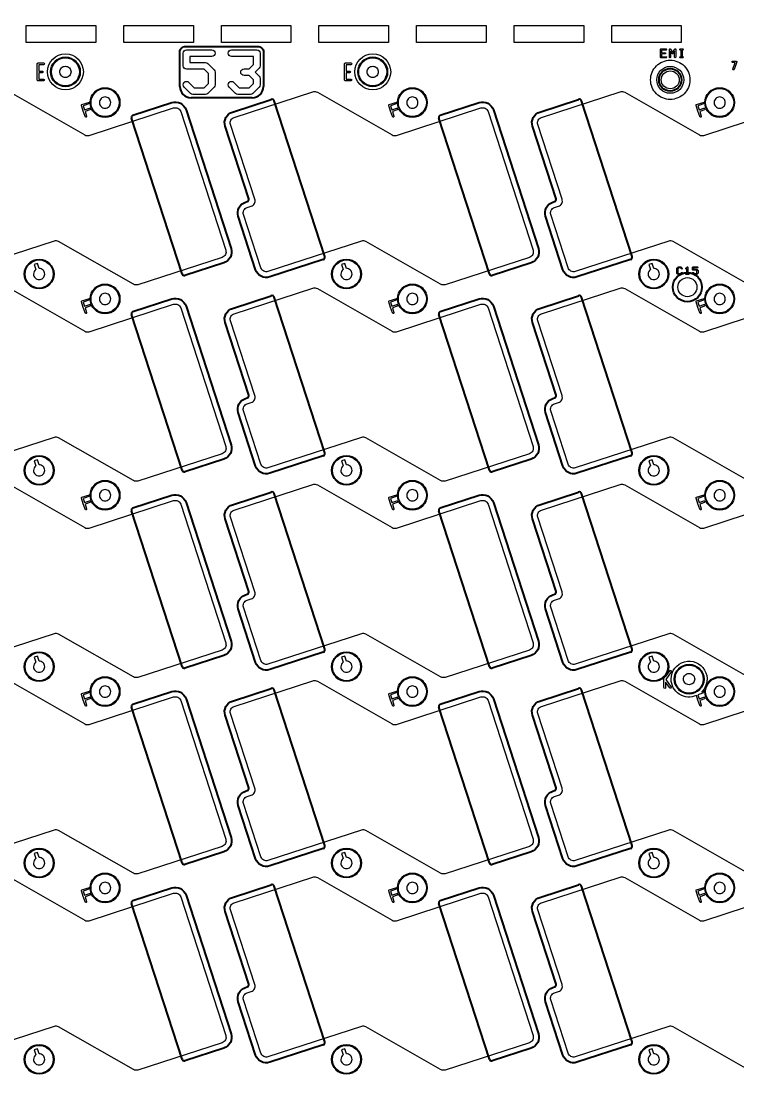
# Model space of a CAD drawing. Extents: x 2864 to 3941, y 2420 to 3182.
# Drawn here: x 3119.4 to 3183.3, y 2769.9 to 2863.7 of the extents above; entities that cross this region are included whole.
import ezdxf

# ---------------------------------------------------------------- set-up
doc = ezdxf.new("R2010")
doc.units = 0
doc.layers.get('0').update_dxf_attribs({"lineweight": 0})
doc.layers.get('Defpoints').update_dxf_attribs({"lineweight": 0})
doc.layers.add('emia-t-dxf', color=4, linetype='Continuous')
doc.layers.add('尺寸线', color=3, linetype='Continuous')
doc.styles.get("Standard").update_dxf_attribs({"font": 'simplex.shx', "height": 2.7})
doc.dimstyles.get("Standard").update_dxf_attribs({"dimtxt": 6, "dimasz": 0.18, "dimexe": 0.18, "dimexo": 0.0625, "dimgap": 0.09, "dimtad": 0, "dimzin": 0, "dimdsep": 46, "dimtxsty": 'Standard', "dimcen": 0.09, "dimadec": 0, "dimazin": 0, "dimtfac": 1, "dimtdec": 4, "dimtofl": 0, "dimtmove": 0, "dimatfit": 3, "dimfxl": 0, "dimtolj": 1, "dimtzin": 0, "dimarcsym": 0})

# ---------------------------------------------------------------- blocks, each defined once
blk = doc.blocks.new('*D5')
at = {"layer": 'Defpoints', "color": 0, "linetype": 'Continuous'}
for p in [(3291.338, 2872.667), (3072.138, 2856.456), (3291.338, 2856.456)]:
    blk.add_point(p, dxfattribs=at)
at = {"layer": '尺寸线', "color": 0, "linetype": 'Continuous', "lineweight": -2}
for p, q in [((3072.138, 2856.518), (3072.138, 2872.847)), ((3072.318, 2872.667), (3175.22, 2872.667)), ((3291.158, 2872.667), (3188.257, 2872.667)), ((3291.338, 2856.518), (3291.338, 2872.847))]:
    blk.add_line(p, q, dxfattribs=at)
at = {"layer": '尺寸线', "color": 0, "linetype": 'Continuous'}
for points in [[(3072.318, 2872.697), (3072.318, 2872.637), (3072.138, 2872.667)], [(3291.158, 2872.637), (3291.158, 2872.697), (3291.338, 2872.667)]]:
    blk.add_solid(points, dxfattribs=at)
at = {"layer": '尺寸线', "color": 0, "linetype": 'Continuous', "insert": (3181.738, 2872.667), "char_height": 2.7, "attachment_point": 5, "rotation": 360}
blk.add_mtext('\\A1;219.20', dxfattribs=at)

msp = doc.modelspace()

# ---------------------------------------------------------------- linework, layer by layer
for p, q in [((3178.342, 2860.447), (3178.226, 2860.447)), ((3183.114, 2860.038), (3182.88, 2860.038))]:
    msp.add_line(p, q)
at = {"linetype": 'Continuous'}
for points in [[(3119.911, 2861.819), (3119.911, 2863.319), (3126.111, 2863.319), (3126.111, 2861.819)], [(3128.611, 2861.819), (3128.611, 2863.319), (3134.811, 2863.319), (3134.811, 2861.819)], [(3137.311, 2861.819), (3137.311, 2863.319), (3143.511, 2863.319), (3143.511, 2861.819)], [(3146.011, 2861.819), (3146.011, 2863.319), (3152.211, 2863.319), (3152.211, 2861.819)], [(3154.711, 2861.819), (3154.711, 2863.319), (3160.911, 2863.319), (3160.911, 2861.819)], [(3163.411, 2861.819), (3163.411, 2863.319), (3169.611, 2863.319), (3169.611, 2861.819)], [(3172.111, 2861.819), (3172.111, 2863.319), (3178.311, 2863.319), (3178.311, 2861.819)]]:
    msp.add_lwpolyline(points, close=True, dxfattribs=at)
for points in [[(3133.908, 2859.735), (3133.908, 2860.861, -0.414219), (3134.208, 2861.161), (3136.46, 2861.161, -1), (3136.46, 2860.561), (3134.508, 2860.561), (3134.508, 2860.035), (3135.896, 2860.035, -0.199467), (3136.109, 2859.947), (3136.672, 2859.384, -0.199467), (3136.76, 2859.171), (3136.76, 2858.047, -0.199467), (3136.672, 2857.834), (3136.109, 2857.271, -0.199467), (3135.896, 2857.183), (3134.771, 2857.183, -0.199467), (3134.559, 2857.271), (3133.996, 2857.834, -1), (3134.42, 2858.258), (3134.895, 2857.783), (3135.772, 2857.783), (3136.16, 2858.17), (3136.16, 2859.048), (3135.772, 2859.435), (3134.208, 2859.435, -0.414219)], [(3137.996, 2857.834, -1), (3138.42, 2858.258), (3138.895, 2857.783), (3139.772, 2857.783), (3140.16, 2858.17), (3140.16, 2858.485), (3139.772, 2858.872), (3139.334, 2858.872, -1), (3139.334, 2859.472), (3139.772, 2859.472), (3140.16, 2859.859), (3140.16, 2860.561), (3138.208, 2860.561, -1), (3138.208, 2861.161), (3140.46, 2861.161, -0.414219), (3140.76, 2860.861), (3140.76, 2859.735, -0.199467), (3140.672, 2859.523), (3140.321, 2859.172), (3140.672, 2858.821, -0.199467), (3140.76, 2858.608), (3140.76, 2858.047, -0.199467), (3140.672, 2857.834), (3140.109, 2857.271, -0.199467), (3139.896, 2857.183), (3138.771, 2857.183, -0.199467), (3138.559, 2857.271)], [(3176.461, 2860.497), (3176.461, 2860.844), (3176.461, 2861.192, -0.414253), (3176.511, 2861.242), (3176.974, 2861.242, -1), (3176.974, 2861.142), (3176.561, 2861.142), (3176.561, 2860.894), (3176.858, 2860.894, -1), (3176.858, 2860.794), (3176.561, 2860.794), (3176.561, 2860.547), (3176.974, 2860.547, -1), (3176.974, 2860.447), (3176.511, 2860.447, -0.414253)], [(3120.889, 2858.47), (3120.889, 2859.19), (3120.889, 2859.91, -0.414241), (3120.964, 2859.985), (3121.461, 2859.985, -1), (3121.461, 2859.835), (3121.039, 2859.835), (3121.039, 2859.265), (3121.336, 2859.265, -1), (3121.336, 2859.115), (3121.039, 2859.115), (3121.039, 2858.545), (3121.461, 2858.545, -1), (3121.461, 2858.395), (3120.964, 2858.395, -0.414241)], [(3122.903, 2859.196, -0.414217), (3123.403, 2859.696, -0.414217), (3123.903, 2859.196, -0.414217), (3123.403, 2858.696, -0.414217)], [(3148.289, 2858.47), (3148.289, 2859.19), (3148.289, 2859.91, -0.414241), (3148.364, 2859.985), (3148.861, 2859.985, -1), (3148.861, 2859.835), (3148.439, 2859.835), (3148.439, 2859.265), (3148.736, 2859.265, -1), (3148.736, 2859.115), (3148.439, 2859.115), (3148.439, 2858.545), (3148.861, 2858.545, -1), (3148.861, 2858.395), (3148.364, 2858.395, -0.414241)], [(3150.303, 2859.196, -0.414217), (3150.803, 2859.696, -0.414217), (3151.303, 2859.196, -0.414217), (3150.803, 2858.696, -0.414217)], [(3175.579, 2858.483, -0.414215), (3177.329, 2860.233, -0.414215), (3179.079, 2858.483, -0.414215), (3177.329, 2856.733, -0.414215)], [(3110.723, 2854.506, -0.41422), (3111.044, 2855.136), (3118.065, 2857.417, -0.211093), (3118.467, 2857.376), (3125.133, 2853.577, 0.211093), (3125.535, 2853.535), (3133.052, 2855.978, -0.41422), (3133.682, 2855.657), (3137.699, 2843.293, -0.414215), (3137.378, 2842.663), (3129.862, 2840.221, -0.211093), (3129.46, 2840.262), (3122.793, 2844.061, 0.211091), (3122.391, 2844.102), (3114.062, 2841.396, -0.414218), (3113.432, 2841.717), (3111.887, 2846.472, -0.414217), (3112.208, 2847.102), (3112.565, 2847.218, 0.414216), (3112.886, 2847.848)], [(3126.438, 2856.456, 0.414217), (3126.938, 2855.956, 0.414217), (3127.438, 2856.456, 0.414217), (3126.938, 2856.956, 0.414217)], [(3138.123, 2854.506, -0.41422), (3138.444, 2855.136), (3145.465, 2857.417, -0.211093), (3145.867, 2857.376), (3152.533, 2853.577, 0.211093), (3152.935, 2853.535), (3160.452, 2855.978, -0.41422), (3161.082, 2855.657), (3165.099, 2843.293, -0.414215), (3164.778, 2842.663), (3157.262, 2840.221, -0.211093), (3156.86, 2840.262), (3150.193, 2844.061, 0.211091), (3149.791, 2844.102), (3141.462, 2841.396, -0.414218), (3140.832, 2841.717), (3139.287, 2846.472, -0.414217), (3139.608, 2847.102), (3139.965, 2847.218, 0.414216), (3140.286, 2847.848)], [(3153.838, 2856.456, 0.414217), (3154.338, 2855.956, 0.414217), (3154.838, 2856.456, 0.414217), (3154.338, 2856.956, 0.414217)], [(3165.523, 2854.506, -0.41422), (3165.844, 2855.136), (3172.865, 2857.417, -0.211093), (3173.267, 2857.376), (3179.933, 2853.577, 0.211093), (3180.335, 2853.535), (3187.852, 2855.978, -0.41422), (3188.482, 2855.657), (3192.499, 2843.293, -0.414215), (3192.178, 2842.663), (3184.662, 2840.221, -0.211093), (3184.26, 2840.262), (3177.593, 2844.061, 0.211091), (3177.191, 2844.102), (3168.862, 2841.396, -0.414218), (3168.232, 2841.717), (3166.687, 2846.472, -0.414217), (3167.008, 2847.102), (3167.365, 2847.218, 0.414216), (3167.686, 2847.848)], [(3181.238, 2856.456, 0.414217), (3181.738, 2855.956, 0.414217), (3182.238, 2856.456, 0.414217), (3181.738, 2856.956, 0.414217)], [(3124.833, 2856.197, -0.414237), (3124.881, 2856.292), (3125.543, 2856.507, -1), (3125.589, 2856.364), (3124.999, 2856.172), (3125.114, 2855.819), (3125.539, 2855.957, -1), (3125.585, 2855.814), (3125.16, 2855.676), (3125.298, 2855.252, -1), (3125.156, 2855.205), (3124.995, 2855.701), (3124.994, 2855.701)], [(3152.233, 2856.197, -0.414237), (3152.281, 2856.292), (3152.943, 2856.507, -1), (3152.989, 2856.364), (3152.399, 2856.172), (3152.514, 2855.819), (3152.939, 2855.957, -1), (3152.985, 2855.814), (3152.56, 2855.676), (3152.698, 2855.252, -1), (3152.556, 2855.205), (3152.395, 2855.701), (3152.394, 2855.701)], [(3179.633, 2856.197, -0.414237), (3179.681, 2856.292), (3180.343, 2856.507, -1), (3180.389, 2856.364), (3179.799, 2856.172), (3179.914, 2855.819), (3180.339, 2855.957, -1), (3180.385, 2855.814), (3179.96, 2855.676), (3180.098, 2855.252, -1), (3179.956, 2855.205), (3179.795, 2855.701), (3179.794, 2855.701)], [(3119.811, 2841.176, -0.414215), (3121.061, 2842.426, -0.414215), (3122.311, 2841.176, -0.414215), (3121.061, 2839.926, -0.414215)], [(3120.561, 2841.176, 0.414217), (3121.061, 2840.676, 0.414217), (3121.561, 2841.176, 0.414217), (3121.061, 2841.676, 0.002897), (3121.056, 2841.676), (3120.91, 2842.127), (3120.624, 2842.034), (3120.771, 2841.584, 0.242589)], [(3147.211, 2841.176, -0.414215), (3148.461, 2842.426, -0.414215), (3149.711, 2841.176, -0.414215), (3148.461, 2839.926, -0.414215)], [(3147.961, 2841.176, 0.414217), (3148.461, 2840.676, 0.414217), (3148.961, 2841.176, 0.414217), (3148.461, 2841.676, 0.002897), (3148.456, 2841.676), (3148.31, 2842.127), (3148.024, 2842.034), (3148.171, 2841.584, 0.242589)], [(3174.611, 2841.176, -0.414215), (3175.861, 2842.426, -0.414215), (3177.111, 2841.176, -0.414215), (3175.861, 2839.926, -0.414215)], [(3175.361, 2841.176, 0.414217), (3175.861, 2840.676, 0.414217), (3176.361, 2841.176, 0.414217), (3175.861, 2841.676, 0.002897), (3175.856, 2841.676), (3175.71, 2842.127), (3175.424, 2842.034), (3175.571, 2841.584, 0.242589)], [(3177.915, 2841.269), (3177.915, 2841.666, -0.200121), (3177.929, 2841.701), (3178.028, 2841.8, -0.200121), (3178.064, 2841.815), (3178.263, 2841.815, -0.200121), (3178.298, 2841.8), (3178.397, 2841.701, -1), (3178.327, 2841.631), (3178.242, 2841.715), (3178.085, 2841.715), (3178.015, 2841.645), (3178.015, 2841.289), (3178.085, 2841.219), (3178.242, 2841.219), (3178.327, 2841.304, -1), (3178.397, 2841.233), (3178.298, 2841.134, -0.200121), (3178.263, 2841.119), (3178.064, 2841.119, -0.200121), (3178.028, 2841.134), (3177.929, 2841.233, -0.200121)], [(3179.315, 2841.567), (3179.315, 2841.765, -0.414253), (3179.365, 2841.815), (3179.762, 2841.815, -1), (3179.762, 2841.715), (3179.415, 2841.715), (3179.415, 2841.617), (3179.663, 2841.617, -0.200121), (3179.698, 2841.602), (3179.797, 2841.503, -0.200121), (3179.812, 2841.467), (3179.812, 2841.269, -0.200121), (3179.797, 2841.233), (3179.698, 2841.134, -0.200121), (3179.663, 2841.119), (3179.464, 2841.119, -0.200121), (3179.428, 2841.134), (3179.329, 2841.233, -1), (3179.4, 2841.304), (3179.485, 2841.219), (3179.642, 2841.219), (3179.712, 2841.289), (3179.712, 2841.446), (3179.642, 2841.517), (3179.365, 2841.517, -0.414253)], [(3178.008, 2840.003, -0.414215), (3178.858, 2840.853, -0.414215), (3179.708, 2840.003, -0.414215), (3178.858, 2839.153, -0.414215)], [(3110.723, 2837.006, -0.41422), (3111.044, 2837.636), (3118.065, 2839.917, -0.211093), (3118.467, 2839.876), (3125.133, 2836.077, 0.211093), (3125.535, 2836.035), (3133.052, 2838.478, -0.41422), (3133.682, 2838.157), (3137.699, 2825.793, -0.414215), (3137.378, 2825.163), (3129.862, 2822.721, -0.211093), (3129.46, 2822.762), (3122.793, 2826.561, 0.211091), (3122.391, 2826.602), (3114.062, 2823.896, -0.414218), (3113.432, 2824.217), (3111.887, 2828.972, -0.414217), (3112.208, 2829.602), (3112.565, 2829.718, 0.414216), (3112.886, 2830.348)], [(3138.123, 2837.006, -0.41422), (3138.444, 2837.636), (3145.465, 2839.917, -0.211093), (3145.867, 2839.876), (3152.533, 2836.077, 0.211093), (3152.935, 2836.035), (3160.452, 2838.478, -0.41422), (3161.082, 2838.157), (3165.099, 2825.793, -0.414215), (3164.778, 2825.163), (3157.262, 2822.721, -0.211093), (3156.86, 2822.762), (3150.193, 2826.561, 0.211091), (3149.791, 2826.602), (3141.462, 2823.896, -0.414218), (3140.832, 2824.217), (3139.287, 2828.972, -0.414217), (3139.608, 2829.602), (3139.965, 2829.718, 0.414216), (3140.286, 2830.348)], [(3165.523, 2837.006, -0.41422), (3165.844, 2837.636), (3172.865, 2839.917, -0.211093), (3173.267, 2839.876), (3179.933, 2836.077, 0.211093), (3180.335, 2836.035), (3187.852, 2838.478, -0.41422), (3188.482, 2838.157), (3192.499, 2825.793, -0.414215), (3192.178, 2825.163), (3184.662, 2822.721, -0.211093), (3184.26, 2822.762), (3177.593, 2826.561, 0.211091), (3177.191, 2826.602), (3168.862, 2823.896, -0.414218), (3168.232, 2824.217), (3166.687, 2828.972, -0.414217), (3167.008, 2829.602), (3167.365, 2829.718, 0.414216), (3167.686, 2830.348)], [(3124.833, 2838.697, -0.414237), (3124.881, 2838.792), (3125.543, 2839.007, -1), (3125.589, 2838.864), (3124.999, 2838.672), (3125.114, 2838.319), (3125.539, 2838.457, -1), (3125.585, 2838.314), (3125.16, 2838.176), (3125.298, 2837.752, -1), (3125.156, 2837.705), (3124.995, 2838.201), (3124.994, 2838.201)], [(3126.438, 2838.956, 0.414217), (3126.938, 2838.456, 0.414217), (3127.438, 2838.956, 0.414217), (3126.938, 2839.456, 0.414217)], [(3152.233, 2838.697, -0.414237), (3152.281, 2838.792), (3152.943, 2839.007, -1), (3152.989, 2838.864), (3152.399, 2838.672), (3152.514, 2838.319), (3152.939, 2838.457, -1), (3152.985, 2838.314), (3152.56, 2838.176), (3152.698, 2837.752, -1), (3152.556, 2837.705), (3152.395, 2838.201), (3152.394, 2838.201)], [(3153.838, 2838.956, 0.414217), (3154.338, 2838.456, 0.414217), (3154.838, 2838.956, 0.414217), (3154.338, 2839.456, 0.414217)], [(3179.633, 2838.697, -0.414237), (3179.681, 2838.792), (3180.343, 2839.007, -1), (3180.389, 2838.864), (3179.799, 2838.672), (3179.914, 2838.319), (3180.339, 2838.457, -1), (3180.385, 2838.314), (3179.96, 2838.176), (3180.098, 2837.752, -1), (3179.956, 2837.705), (3179.795, 2838.201), (3179.794, 2838.201)], [(3181.238, 2838.956, 0.414217), (3181.738, 2838.456, 0.414217), (3182.238, 2838.956, 0.414217), (3181.738, 2839.456, 0.414217)], [(3119.811, 2823.676, -0.414215), (3121.061, 2824.926, -0.414215), (3122.311, 2823.676, -0.414215), (3121.061, 2822.426, -0.414215)], [(3147.211, 2823.676, -0.414215), (3148.461, 2824.926, -0.414215), (3149.711, 2823.676, -0.414215), (3148.461, 2822.426, -0.414215)], [(3174.611, 2823.676, -0.414215), (3175.861, 2824.926, -0.414215), (3177.111, 2823.676, -0.414215), (3175.861, 2822.426, -0.414215)], [(3120.561, 2823.676, 0.414217), (3121.061, 2823.176, 0.414217), (3121.561, 2823.676, 0.414217), (3121.061, 2824.176, 0.002897), (3121.056, 2824.176), (3120.91, 2824.627), (3120.624, 2824.534), (3120.771, 2824.084, 0.242589)], [(3147.961, 2823.676, 0.414217), (3148.461, 2823.176, 0.414217), (3148.961, 2823.676, 0.414217), (3148.461, 2824.176, 0.002897), (3148.456, 2824.176), (3148.31, 2824.627), (3148.024, 2824.534), (3148.171, 2824.084, 0.242589)], [(3175.361, 2823.676, 0.414217), (3175.861, 2823.176, 0.414217), (3176.361, 2823.676, 0.414217), (3175.861, 2824.176, 0.002897), (3175.856, 2824.176), (3175.71, 2824.627), (3175.424, 2824.534), (3175.571, 2824.084, 0.242589)], [(3110.723, 2819.506, -0.41422), (3111.044, 2820.136), (3118.065, 2822.417, -0.211093), (3118.467, 2822.376), (3125.133, 2818.577, 0.211093), (3125.535, 2818.535), (3133.052, 2820.978, -0.41422), (3133.682, 2820.657), (3137.699, 2808.293, -0.414215), (3137.378, 2807.663), (3129.862, 2805.221, -0.211093), (3129.46, 2805.262), (3122.793, 2809.061, 0.211091), (3122.391, 2809.102), (3114.062, 2806.396, -0.414218), (3113.432, 2806.717), (3111.887, 2811.472, -0.414217), (3112.208, 2812.102), (3112.565, 2812.218, 0.414216), (3112.886, 2812.848)], [(3138.123, 2819.506, -0.41422), (3138.444, 2820.136), (3145.465, 2822.417, -0.211093), (3145.867, 2822.376), (3152.533, 2818.577, 0.211093), (3152.935, 2818.535), (3160.452, 2820.978, -0.41422), (3161.082, 2820.657), (3165.099, 2808.293, -0.414215), (3164.778, 2807.663), (3157.262, 2805.221, -0.211093), (3156.86, 2805.262), (3150.193, 2809.061, 0.211091), (3149.791, 2809.102), (3141.462, 2806.396, -0.414218), (3140.832, 2806.717), (3139.287, 2811.472, -0.414217), (3139.608, 2812.102), (3139.965, 2812.218, 0.414216), (3140.286, 2812.848)], [(3165.523, 2819.506, -0.41422), (3165.844, 2820.136), (3172.865, 2822.417, -0.211093), (3173.267, 2822.376), (3179.933, 2818.577, 0.211093), (3180.335, 2818.535), (3187.852, 2820.978, -0.41422), (3188.482, 2820.657), (3192.499, 2808.293, -0.414215), (3192.178, 2807.663), (3184.662, 2805.221, -0.211093), (3184.26, 2805.262), (3177.593, 2809.061, 0.211091), (3177.191, 2809.102), (3168.862, 2806.396, -0.414218), (3168.232, 2806.717), (3166.687, 2811.472, -0.414217), (3167.008, 2812.102), (3167.365, 2812.218, 0.414216), (3167.686, 2812.848)], [(3124.833, 2821.197, -0.414237), (3124.881, 2821.292), (3125.543, 2821.507, -1), (3125.589, 2821.364), (3124.999, 2821.172), (3125.114, 2820.819), (3125.539, 2820.957, -1), (3125.585, 2820.814), (3125.16, 2820.676), (3125.298, 2820.252, -1), (3125.156, 2820.205), (3124.995, 2820.701), (3124.994, 2820.701)], [(3126.438, 2821.456, 0.414217), (3126.938, 2820.956, 0.414217), (3127.438, 2821.456, 0.414217), (3126.938, 2821.956, 0.414217)], [(3152.233, 2821.197, -0.414237), (3152.281, 2821.292), (3152.943, 2821.507, -1), (3152.989, 2821.364), (3152.399, 2821.172), (3152.514, 2820.819), (3152.939, 2820.957, -1), (3152.985, 2820.814), (3152.56, 2820.676), (3152.698, 2820.252, -1), (3152.556, 2820.205), (3152.395, 2820.701), (3152.394, 2820.701)], [(3153.838, 2821.456, 0.414217), (3154.338, 2820.956, 0.414217), (3154.838, 2821.456, 0.414217), (3154.338, 2821.956, 0.414217)], [(3179.633, 2821.197, -0.414237), (3179.681, 2821.292), (3180.343, 2821.507, -1), (3180.389, 2821.364), (3179.799, 2821.172), (3179.914, 2820.819), (3180.339, 2820.957, -1), (3180.385, 2820.814), (3179.96, 2820.676), (3180.098, 2820.252, -1), (3179.956, 2820.205), (3179.795, 2820.701), (3179.794, 2820.701)], [(3181.238, 2821.456, 0.414217), (3181.738, 2820.956, 0.414217), (3182.238, 2821.456, 0.414217), (3181.738, 2821.956, 0.414217)], [(3119.811, 2806.176, -0.414215), (3121.061, 2807.426, -0.414215), (3122.311, 2806.176, -0.414215), (3121.061, 2804.926, -0.414215)], [(3120.561, 2806.176, 0.414217), (3121.061, 2805.676, 0.414217), (3121.561, 2806.176, 0.414217), (3121.061, 2806.676, 0.002897), (3121.056, 2806.676), (3120.91, 2807.127), (3120.624, 2807.034), (3120.771, 2806.584, 0.242589)], [(3147.211, 2806.176, -0.414215), (3148.461, 2807.426, -0.414215), (3149.711, 2806.176, -0.414215), (3148.461, 2804.926, -0.414215)], [(3147.961, 2806.176, 0.414217), (3148.461, 2805.676, 0.414217), (3148.961, 2806.176, 0.414217), (3148.461, 2806.676, 0.002897), (3148.456, 2806.676), (3148.31, 2807.127), (3148.024, 2807.034), (3148.171, 2806.584, 0.242589)], [(3175.361, 2806.176, 0.414217), (3175.861, 2805.676, 0.414217), (3176.361, 2806.176, 0.414217), (3175.861, 2806.676, 0.002897), (3175.856, 2806.676), (3175.71, 2807.127), (3175.424, 2807.034), (3175.571, 2806.584, 0.242589)], [(3177.411, 2805.069, -1.492289), (3180.149, 2803.943), (3180.343, 2804.007, -1), (3180.389, 2803.864), (3179.799, 2803.672), (3179.914, 2803.319), (3180.339, 2803.457, -1), (3180.385, 2803.314), (3179.96, 2803.176), (3180.098, 2802.752, -1), (3179.956, 2802.705), (3179.795, 2803.201), (3179.794, 2803.201), (3179.662, 2803.607, -0.543081)], [(3178.511, 2805.069, -0.414217), (3179.011, 2805.569, -0.414217), (3179.511, 2805.069, -0.414217), (3179.011, 2804.569, -0.414217)], [(3110.723, 2802.006, -0.41422), (3111.044, 2802.636), (3118.065, 2804.917, -0.211093), (3118.467, 2804.876), (3125.133, 2801.077, 0.211093), (3125.535, 2801.035), (3133.052, 2803.478, -0.41422), (3133.682, 2803.157), (3137.699, 2790.793, -0.414215), (3137.378, 2790.163), (3129.862, 2787.721, -0.211093), (3129.46, 2787.762), (3122.793, 2791.561, 0.211091), (3122.391, 2791.602), (3114.062, 2788.896, -0.414218), (3113.432, 2789.217), (3111.887, 2793.972, -0.414217), (3112.208, 2794.602), (3112.565, 2794.718, 0.414216), (3112.886, 2795.348)], [(3126.438, 2803.956, 0.414217), (3126.938, 2803.456, 0.414217), (3127.438, 2803.956, 0.414217), (3126.938, 2804.456, 0.414217)], [(3138.123, 2802.006, -0.41422), (3138.444, 2802.636), (3145.465, 2804.917, -0.211093), (3145.867, 2804.876), (3152.533, 2801.077, 0.211093), (3152.935, 2801.035), (3160.452, 2803.478, -0.41422), (3161.082, 2803.157), (3165.099, 2790.793, -0.414215), (3164.778, 2790.163), (3157.262, 2787.721, -0.211093), (3156.86, 2787.762), (3150.193, 2791.561, 0.211091), (3149.791, 2791.602), (3141.462, 2788.896, -0.414218), (3140.832, 2789.217), (3139.287, 2793.972, -0.414217), (3139.608, 2794.602), (3139.965, 2794.718, 0.414216), (3140.286, 2795.348)], [(3153.838, 2803.956, 0.414217), (3154.338, 2803.456, 0.414217), (3154.838, 2803.956, 0.414217), (3154.338, 2804.456, 0.414217)], [(3165.523, 2802.006, -0.41422), (3165.844, 2802.636), (3172.865, 2804.917, -0.211093), (3173.267, 2804.876), (3179.933, 2801.077, 0.211093), (3180.335, 2801.035), (3187.852, 2803.478, -0.41422), (3188.482, 2803.157), (3192.499, 2790.793, -0.414215), (3192.178, 2790.163), (3184.662, 2787.721, -0.211093), (3184.26, 2787.762), (3177.593, 2791.561, 0.211091), (3177.191, 2791.602), (3168.862, 2788.896, -0.414218), (3168.232, 2789.217), (3166.687, 2793.972, -0.414217), (3167.008, 2794.602), (3167.365, 2794.718, 0.414216), (3167.686, 2795.348)], [(3181.238, 2803.956, 0.414217), (3181.738, 2803.456, 0.414217), (3182.238, 2803.956, 0.414217), (3181.738, 2804.456, 0.414217)], [(3124.833, 2803.697, -0.414237), (3124.881, 2803.792), (3125.543, 2804.007, -1), (3125.589, 2803.864), (3124.999, 2803.672), (3125.114, 2803.319), (3125.539, 2803.457, -1), (3125.585, 2803.314), (3125.16, 2803.176), (3125.298, 2802.752, -1), (3125.156, 2802.705), (3124.995, 2803.201), (3124.994, 2803.201)], [(3152.233, 2803.697, -0.414237), (3152.281, 2803.792), (3152.943, 2804.007, -1), (3152.989, 2803.864), (3152.399, 2803.672), (3152.514, 2803.319), (3152.939, 2803.457, -1), (3152.985, 2803.314), (3152.56, 2803.176), (3152.698, 2802.752, -1), (3152.556, 2802.705), (3152.395, 2803.201), (3152.394, 2803.201)], [(3119.811, 2788.676, -0.414215), (3121.061, 2789.926, -0.414215), (3122.311, 2788.676, -0.414215), (3121.061, 2787.426, -0.414215)], [(3120.561, 2788.676, 0.414217), (3121.061, 2788.176, 0.414217), (3121.561, 2788.676, 0.414217), (3121.061, 2789.176, 0.002897), (3121.056, 2789.176), (3120.91, 2789.627), (3120.624, 2789.534), (3120.771, 2789.084, 0.242589)], [(3147.211, 2788.676, -0.414215), (3148.461, 2789.926, -0.414215), (3149.711, 2788.676, -0.414215), (3148.461, 2787.426, -0.414215)], [(3147.961, 2788.676, 0.414217), (3148.461, 2788.176, 0.414217), (3148.961, 2788.676, 0.414217), (3148.461, 2789.176, 0.002897), (3148.456, 2789.176), (3148.31, 2789.627), (3148.024, 2789.534), (3148.171, 2789.084, 0.242589)], [(3174.611, 2788.676, -0.414215), (3175.861, 2789.926, -0.414215), (3177.111, 2788.676, -0.414215), (3175.861, 2787.426, -0.414215)], [(3175.361, 2788.676, 0.414217), (3175.861, 2788.176, 0.414217), (3176.361, 2788.676, 0.414217), (3175.861, 2789.176, 0.002897), (3175.856, 2789.176), (3175.71, 2789.627), (3175.424, 2789.534), (3175.571, 2789.084, 0.242589)], [(3110.723, 2784.506, -0.41422), (3111.044, 2785.136), (3118.065, 2787.417, -0.211093), (3118.467, 2787.376), (3125.133, 2783.577, 0.211093), (3125.535, 2783.535), (3133.052, 2785.978, -0.41422), (3133.682, 2785.657), (3137.699, 2773.293, -0.414215), (3137.378, 2772.663), (3129.862, 2770.221, -0.211093), (3129.46, 2770.262), (3122.793, 2774.061, 0.211091), (3122.391, 2774.102), (3114.062, 2771.396, -0.414218), (3113.432, 2771.717), (3111.887, 2776.472, -0.414217), (3112.208, 2777.102), (3112.565, 2777.218, 0.414216), (3112.886, 2777.848)], [(3138.123, 2784.506, -0.41422), (3138.444, 2785.136), (3145.465, 2787.417, -0.211093), (3145.867, 2787.376), (3152.533, 2783.577, 0.211093), (3152.935, 2783.535), (3160.452, 2785.978, -0.41422), (3161.082, 2785.657), (3165.099, 2773.293, -0.414215), (3164.778, 2772.663), (3157.262, 2770.221, -0.211093), (3156.86, 2770.262), (3150.193, 2774.061, 0.211091), (3149.791, 2774.102), (3141.462, 2771.396, -0.414218), (3140.832, 2771.717), (3139.287, 2776.472, -0.414217), (3139.608, 2777.102), (3139.965, 2777.218, 0.414216), (3140.286, 2777.848)], [(3165.523, 2784.506, -0.41422), (3165.844, 2785.136), (3172.865, 2787.417, -0.211093), (3173.267, 2787.376), (3179.933, 2783.577, 0.211093), (3180.335, 2783.535), (3187.852, 2785.978, -0.41422), (3188.482, 2785.657), (3192.499, 2773.293, -0.414215), (3192.178, 2772.663), (3184.662, 2770.221, -0.211093), (3184.26, 2770.262), (3177.593, 2774.061, 0.211091), (3177.191, 2774.102), (3168.862, 2771.396, -0.414218), (3168.232, 2771.717), (3166.687, 2776.472, -0.414217), (3167.008, 2777.102), (3167.365, 2777.218, 0.414216), (3167.686, 2777.848)], [(3124.833, 2786.197, -0.414237), (3124.881, 2786.292), (3125.543, 2786.507, -1), (3125.589, 2786.364), (3124.999, 2786.172), (3125.114, 2785.819), (3125.539, 2785.957, -1), (3125.585, 2785.814), (3125.16, 2785.676), (3125.298, 2785.252, -1), (3125.156, 2785.205), (3124.995, 2785.701), (3124.994, 2785.701)], [(3126.438, 2786.456, 0.414217), (3126.938, 2785.956, 0.414217), (3127.438, 2786.456, 0.414217), (3126.938, 2786.956, 0.414217)], [(3152.233, 2786.197, -0.414237), (3152.281, 2786.292), (3152.943, 2786.507, -1), (3152.989, 2786.364), (3152.399, 2786.172), (3152.514, 2785.819), (3152.939, 2785.957, -1), (3152.985, 2785.814), (3152.56, 2785.676), (3152.698, 2785.252, -1), (3152.556, 2785.205), (3152.395, 2785.701), (3152.394, 2785.701)], [(3153.838, 2786.456, 0.414217), (3154.338, 2785.956, 0.414217), (3154.838, 2786.456, 0.414217), (3154.338, 2786.956, 0.414217)], [(3179.633, 2786.197, -0.414237), (3179.681, 2786.292), (3180.343, 2786.507, -1), (3180.389, 2786.364), (3179.799, 2786.172), (3179.914, 2785.819), (3180.339, 2785.957, -1), (3180.385, 2785.814), (3179.96, 2785.676), (3180.098, 2785.252, -1), (3179.956, 2785.205), (3179.795, 2785.701), (3179.794, 2785.701)], [(3181.238, 2786.456, 0.414217), (3181.738, 2785.956, 0.414217), (3182.238, 2786.456, 0.414217), (3181.738, 2786.956, 0.414217)], [(3119.811, 2771.176, -0.414215), (3121.061, 2772.426, -0.414215), (3122.311, 2771.176, -0.414215), (3121.061, 2769.926, -0.414215)], [(3147.211, 2771.176, -0.414215), (3148.461, 2772.426, -0.414215), (3149.711, 2771.176, -0.414215), (3148.461, 2769.926, -0.414215)], [(3174.611, 2771.176, -0.414215), (3175.861, 2772.426, -0.414215), (3177.111, 2771.176, -0.414215), (3175.861, 2769.926, -0.414215)], [(3120.561, 2771.176, 0.414217), (3121.061, 2770.676, 0.414217), (3121.561, 2771.176, 0.414217), (3121.061, 2771.676, 0.002897), (3121.056, 2771.676), (3120.91, 2772.127), (3120.624, 2772.034), (3120.771, 2771.584, 0.242589)], [(3147.961, 2771.176, 0.414217), (3148.461, 2770.676, 0.414217), (3148.961, 2771.176, 0.414217), (3148.461, 2771.676, 0.002897), (3148.456, 2771.676), (3148.31, 2772.127), (3148.024, 2772.034), (3148.171, 2771.584, 0.242589)], [(3175.361, 2771.176, 0.414217), (3175.861, 2770.676, 0.414217), (3176.361, 2771.176, 0.414217), (3175.861, 2771.676, 0.002897), (3175.856, 2771.676), (3175.71, 2772.127), (3175.424, 2772.034), (3175.571, 2771.584, 0.242589)]]:
    msp.add_lwpolyline(points, format="xyb", close=True, dxfattribs=at)
for points in [[(3177.261, 2860.497), (3177.261, 2861.192, -0.742416), (3177.352, 2861.22), (3177.542, 2860.934)], [(3177.361, 2861.027), (3177.361, 2860.497, -1), (3177.261, 2860.497)], [(3177.724, 2861.027), (3177.584, 2860.817, -0.535214), (3177.501, 2860.817), (3177.361, 2861.027)], [(3177.542, 2860.934), (3177.733, 2861.22, -0.742402), (3177.824, 2861.192), (3177.824, 2860.497, -1), (3177.724, 2860.497), (3177.724, 2861.027)], [(3178.226, 2860.447, -1), (3178.226, 2860.547), (3178.292, 2860.547), (3178.292, 2861.142), (3178.226, 2861.142, -1), (3178.226, 2861.242), (3178.342, 2861.242), (3178.458, 2861.242, -1), (3178.458, 2861.142), (3178.392, 2861.142), (3178.392, 2860.547), (3178.458, 2860.547, -1), (3178.458, 2860.447), (3178.342, 2860.447)], [(3182.88, 2860.038, -1), (3182.88, 2860.158), (3183.198, 2860.158, -0.519146), (3183.255, 2860.078), (3183.016, 2859.402, -1), (3182.903, 2859.442), (3183.114, 2860.038)], [(3178.813, 2841.645), (3178.799, 2841.631, -1), (3178.729, 2841.701)], [(3178.729, 2841.701), (3178.828, 2841.8, -0.669786), (3178.913, 2841.765), (3178.913, 2841.219), (3178.963, 2841.219, -1), (3178.963, 2841.119), (3178.863, 2841.119)], [(3178.863, 2841.119), (3178.764, 2841.119, -1), (3178.764, 2841.219), (3178.813, 2841.219), (3178.813, 2841.645)], [(3174.611, 2806.176, -0.414215), (3175.861, 2807.426, -0.414215), (3177.111, 2806.176, -0.140407), (3176.921, 2805.514), (3176.921, 2805.281)], [(3176.771, 2805.32, -0.206851), (3175.861, 2804.926, -0.414215), (3174.611, 2806.176)], [(3176.921, 2804.8), (3176.921, 2804.32, -1), (3176.771, 2804.32), (3176.771, 2805.32)], [(3176.921, 2805.281), (3177.281, 2805.803, -1), (3177.405, 2805.718), (3176.938, 2805.041), (3177.405, 2804.363, -1), (3177.281, 2804.278), (3176.921, 2804.8)]]:
    msp.add_lwpolyline(points, format="xyb", dxfattribs=at)
for centre, radius in [((3123.403, 2859.196), 1.6), ((3150.803, 2859.196), 1.6), ((3123.403, 2859.196), 1.25), ((3150.803, 2859.196), 1.25), ((3177.329, 2858.483), 1.2), ((3177.329, 2858.483), 0.8), ((3126.938, 2856.456), 1.25), ((3154.338, 2856.456), 1.25), ((3181.738, 2856.456), 1.25), ((3126.938, 2838.956), 1.25), ((3154.338, 2838.956), 1.25), ((3181.738, 2838.956), 1.25), ((3126.938, 2821.456), 1.25), ((3154.338, 2821.456), 1.25), ((3181.738, 2821.456), 1.25), ((3179.011, 2805.069), 1.25), ((3126.938, 2803.956), 1.25), ((3154.338, 2803.956), 1.25), ((3181.738, 2803.956), 1.25), ((3126.938, 2786.456), 1.25), ((3154.338, 2786.456), 1.25), ((3181.738, 2786.456), 1.25)]:
    msp.add_circle(centre, radius)
at = {"layer": 'emia-t-dxf'}
for p, q in [((3140.06, 2856.883), (3134.608, 2856.883)), ((3138.29, 2855.611), (3141.761, 2856.739)), ((3165.69, 2855.611), (3169.161, 2856.739)), ((3146.525, 2842.725), (3142.013, 2856.611)), ((3173.925, 2842.725), (3169.413, 2856.611)), ((3133.804, 2841.186), (3129.292, 2855.072)), ((3161.204, 2841.186), (3156.692, 2855.072)), ((3138.29, 2838.111), (3141.761, 2839.239)), ((3146.525, 2825.225), (3142.013, 2839.111)), ((3165.69, 2838.111), (3169.161, 2839.239)), ((3173.925, 2825.225), (3169.413, 2839.111)), ((3133.804, 2823.686), (3129.292, 2837.572)), ((3161.204, 2823.686), (3156.692, 2837.572)), ((3138.29, 2820.611), (3141.761, 2821.739)), ((3146.525, 2807.725), (3142.013, 2821.611)), ((3165.69, 2820.611), (3169.161, 2821.739)), ((3173.925, 2807.725), (3169.413, 2821.611)), ((3133.804, 2806.186), (3129.292, 2820.072)), ((3161.204, 2806.186), (3156.692, 2820.072)), ((3138.29, 2803.111), (3141.761, 2804.239)), ((3165.69, 2803.111), (3169.161, 2804.239)), ((3146.525, 2790.225), (3142.013, 2804.111)), ((3173.925, 2790.225), (3169.413, 2804.111)), ((3133.804, 2788.686), (3129.292, 2802.572)), ((3161.204, 2788.686), (3156.692, 2802.572)), ((3138.29, 2785.611), (3141.761, 2786.739)), ((3146.525, 2772.725), (3142.013, 2786.611)), ((3165.69, 2785.611), (3169.161, 2786.739)), ((3173.925, 2772.725), (3169.413, 2786.611)), ((3133.804, 2771.186), (3129.292, 2785.072)), ((3161.204, 2771.186), (3156.692, 2785.072))]:
    msp.add_line(p, q, dxfattribs=at)
at = {"layer": 'emia-t-dxf', "linetype": 'Continuous'}
for points in [[(3133.608, 2857.883), (3133.608, 2860.961, -0.414217), (3134.108, 2861.461), (3140.56, 2861.461, -0.414217), (3141.06, 2860.961), (3141.06, 2857.883)], [(3129.421, 2855.324), (3132.897, 2856.453, -0.414215), (3134.157, 2855.811), (3138.175, 2843.447, -0.414216), (3137.532, 2842.187), (3134.056, 2841.058)], [(3156.821, 2855.324), (3160.297, 2856.453, -0.414215), (3161.557, 2855.811), (3165.575, 2843.447, -0.414216), (3164.932, 2842.187), (3161.456, 2841.058)], [(3139.749, 2847.884), (3137.648, 2854.351, -0.414215), (3138.29, 2855.611)], [(3167.149, 2847.884), (3165.048, 2854.351, -0.414215), (3165.69, 2855.611)], [(3146.396, 2842.473), (3141.616, 2840.92, -0.414215), (3140.356, 2841.562), (3138.811, 2846.318, -0.414214), (3139.453, 2847.578), (3139.621, 2847.632)], [(3173.796, 2842.473), (3169.016, 2840.92, -0.414215), (3167.756, 2841.562), (3166.211, 2846.318, -0.414214), (3166.853, 2847.578), (3167.021, 2847.632)], [(3129.421, 2837.824), (3132.897, 2838.953, -0.414215), (3134.157, 2838.311), (3138.175, 2825.947, -0.414216), (3137.532, 2824.687), (3134.056, 2823.558)], [(3156.821, 2837.824), (3160.297, 2838.953, -0.414215), (3161.557, 2838.311), (3165.575, 2825.947, -0.414216), (3164.932, 2824.687), (3161.456, 2823.558)], [(3139.749, 2830.384), (3137.648, 2836.851, -0.414215), (3138.29, 2838.111)], [(3167.149, 2830.384), (3165.048, 2836.851, -0.414215), (3165.69, 2838.111)], [(3146.396, 2824.973), (3141.616, 2823.42, -0.414215), (3140.356, 2824.062), (3138.811, 2828.818, -0.414214), (3139.453, 2830.078), (3139.621, 2830.132)], [(3173.796, 2824.973), (3169.016, 2823.42, -0.414215), (3167.756, 2824.062), (3166.211, 2828.818, -0.414214), (3166.853, 2830.078), (3167.021, 2830.132)], [(3129.421, 2820.324), (3132.897, 2821.453, -0.414215), (3134.157, 2820.811), (3138.175, 2808.447, -0.414216), (3137.532, 2807.187), (3134.056, 2806.058)], [(3156.821, 2820.324), (3160.297, 2821.453, -0.414215), (3161.557, 2820.811), (3165.575, 2808.447, -0.414216), (3164.932, 2807.187), (3161.456, 2806.058)], [(3139.749, 2812.884), (3137.648, 2819.351, -0.414215), (3138.29, 2820.611)], [(3167.149, 2812.884), (3165.048, 2819.351, -0.414215), (3165.69, 2820.611)], [(3146.396, 2807.473), (3141.616, 2805.92, -0.414215), (3140.356, 2806.562), (3138.811, 2811.318, -0.414214), (3139.453, 2812.578), (3139.621, 2812.632)], [(3173.796, 2807.473), (3169.016, 2805.92, -0.414215), (3167.756, 2806.562), (3166.211, 2811.318, -0.414214), (3166.853, 2812.578), (3167.021, 2812.632)], [(3129.421, 2802.824), (3132.897, 2803.953, -0.414215), (3134.157, 2803.311), (3138.175, 2790.947, -0.414216), (3137.532, 2789.687), (3134.056, 2788.558)], [(3156.821, 2802.824), (3160.297, 2803.953, -0.414215), (3161.557, 2803.311), (3165.575, 2790.947, -0.414216), (3164.932, 2789.687), (3161.456, 2788.558)], [(3139.749, 2795.384), (3137.648, 2801.851, -0.414215), (3138.29, 2803.111)], [(3167.149, 2795.384), (3165.048, 2801.851, -0.414215), (3165.69, 2803.111)], [(3146.396, 2789.973), (3141.616, 2788.42, -0.414215), (3140.356, 2789.062), (3138.811, 2793.818, -0.414214), (3139.453, 2795.078), (3139.621, 2795.132)], [(3173.796, 2789.973), (3169.016, 2788.42, -0.414215), (3167.756, 2789.062), (3166.211, 2793.818, -0.414214), (3166.853, 2795.078), (3167.021, 2795.132)], [(3129.421, 2785.324), (3132.897, 2786.453, -0.414215), (3134.157, 2785.811), (3138.175, 2773.447, -0.414216), (3137.532, 2772.187), (3134.056, 2771.058)], [(3156.821, 2785.324), (3160.297, 2786.453, -0.414215), (3161.557, 2785.811), (3165.575, 2773.447, -0.414216), (3164.932, 2772.187), (3161.456, 2771.058)], [(3139.749, 2777.884), (3137.648, 2784.351, -0.414215), (3138.29, 2785.611)], [(3167.149, 2777.884), (3165.048, 2784.351, -0.414215), (3165.69, 2785.611)], [(3146.396, 2772.473), (3141.616, 2770.92, -0.414215), (3140.356, 2771.562), (3138.811, 2776.318, -0.414214), (3139.453, 2777.578), (3139.621, 2777.632)], [(3173.796, 2772.473), (3169.016, 2770.92, -0.414215), (3167.756, 2771.562), (3166.211, 2776.318, -0.414214), (3166.853, 2777.578), (3167.021, 2777.632)]]:
    msp.add_lwpolyline(points, format="xyb", dxfattribs=at)
at = {"layer": 'emia-t-dxf'}
for centre, radius in [((3123.403, 2859.196), 1.3), ((3150.803, 2859.196), 1.3), ((3177.329, 2858.483), 1), ((3126.938, 2856.456), 1.3), ((3154.338, 2856.456), 1.3), ((3181.738, 2856.456), 1.3), ((3121.061, 2841.176), 1.3), ((3148.461, 2841.176), 1.3), ((3175.861, 2841.176), 1.3), ((3178.858, 2840.003), 1.3), ((3126.938, 2838.956), 1.3), ((3154.338, 2838.956), 1.3), ((3181.738, 2838.956), 1.3), ((3121.061, 2823.676), 1.3), ((3148.461, 2823.676), 1.3), ((3175.861, 2823.676), 1.3), ((3126.938, 2821.456), 1.3), ((3154.338, 2821.456), 1.3), ((3181.738, 2821.456), 1.3), ((3121.061, 2806.176), 1.3), ((3148.461, 2806.176), 1.3), ((3175.861, 2806.176), 1.3), ((3179.011, 2805.069), 1.3), ((3126.938, 2803.956), 1.3), ((3154.338, 2803.956), 1.3), ((3181.738, 2803.956), 1.3), ((3121.061, 2788.676), 1.3), ((3148.461, 2788.676), 1.3), ((3175.861, 2788.676), 1.3), ((3126.938, 2786.456), 1.3), ((3154.338, 2786.456), 1.3), ((3181.738, 2786.456), 1.3), ((3121.061, 2771.176), 1.3), ((3148.461, 2771.176), 1.3), ((3175.861, 2771.176), 1.3)]:
    msp.add_circle(centre, radius, dxfattribs=at)
for centre, radius, start, end in [((3134.608, 2857.883), 1, 180, 270), ((3140.06, 2857.883), 1, 270, 0), ((3141.823, 2856.549), 0.2, 17.99976, 108.00044), ((3169.223, 2856.549), 0.2, 17.99976, 108.00044), ((3129.482, 2855.133), 0.2, 107.99976, 198.00044), ((3156.882, 2855.133), 0.2, 107.99976, 198.00044), ((3139.559, 2847.822), 0.2, 287.99976, 18.00044), ((3166.959, 2847.822), 0.2, 287.99976, 18.00044), ((3146.334, 2842.664), 0.2, 288.00044, 17.99976), ((3173.734, 2842.664), 0.2, 288.00044, 17.99976), ((3133.994, 2841.248), 0.2, 198.00044, 287.99976), ((3161.394, 2841.248), 0.2, 198.00044, 287.99976), ((3141.823, 2839.049), 0.2, 17.99976, 108.00044), ((3169.223, 2839.049), 0.2, 17.99976, 108.00044), ((3129.482, 2837.633), 0.2, 107.99976, 198.00044), ((3156.882, 2837.633), 0.2, 107.99976, 198.00044), ((3139.559, 2830.322), 0.2, 287.99976, 18.00044), ((3166.959, 2830.322), 0.2, 287.99976, 18.00044), ((3146.334, 2825.164), 0.2, 288.00044, 17.99976), ((3173.734, 2825.164), 0.2, 288.00044, 17.99976), ((3133.994, 2823.748), 0.2, 198.00044, 287.99976), ((3161.394, 2823.748), 0.2, 198.00044, 287.99976), ((3141.823, 2821.549), 0.2, 17.99976, 108.00044), ((3169.223, 2821.549), 0.2, 17.99976, 108.00044), ((3129.482, 2820.133), 0.2, 107.99976, 198.00044), ((3156.882, 2820.133), 0.2, 107.99976, 198.00044), ((3139.559, 2812.822), 0.2, 287.99976, 18.00044), ((3166.959, 2812.822), 0.2, 287.99976, 18.00044), ((3146.334, 2807.664), 0.2, 288.00044, 17.99976), ((3173.734, 2807.664), 0.2, 288.00044, 17.99976), ((3133.994, 2806.248), 0.2, 198.00044, 287.99976), ((3161.394, 2806.248), 0.2, 198.00044, 287.99976), ((3141.823, 2804.049), 0.2, 17.99976, 108.00044), ((3169.223, 2804.049), 0.2, 17.99976, 108.00044), ((3129.482, 2802.633), 0.2, 107.99976, 198.00044), ((3156.882, 2802.633), 0.2, 107.99976, 198.00044), ((3139.559, 2795.322), 0.2, 287.99976, 18.00044), ((3166.959, 2795.322), 0.2, 287.99976, 18.00044), ((3146.334, 2790.164), 0.2, 288.00044, 17.99976), ((3173.734, 2790.164), 0.2, 288.00044, 17.99976), ((3133.994, 2788.748), 0.2, 198.00044, 287.99976), ((3161.394, 2788.748), 0.2, 198.00044, 287.99976), ((3141.823, 2786.549), 0.2, 17.99976, 108.00044), ((3169.223, 2786.549), 0.2, 17.99976, 108.00044), ((3129.482, 2785.133), 0.2, 107.99976, 198.00044), ((3156.882, 2785.133), 0.2, 107.99976, 198.00044), ((3139.559, 2777.822), 0.2, 287.99976, 18.00044), ((3166.959, 2777.822), 0.2, 287.99976, 18.00044), ((3146.334, 2772.664), 0.2, 288.00044, 17.99976), ((3173.734, 2772.664), 0.2, 288.00044, 17.99976), ((3133.994, 2771.248), 0.2, 198.00044, 287.99976), ((3161.394, 2771.248), 0.2, 198.00044, 287.99976)]:
    msp.add_arc(centre, radius, start, end, dxfattribs=at)

# ---------------------------------------------------------------- dimensions: what is measured, and where the dimension line sits
at = {"layer": '尺寸线', "linetype": 'Continuous'}
dim = msp.add_aligned_dim(p1=(3072.138, 2856.456), p2=(3291.338, 2856.456), distance=16.212, dimstyle='Standard', dxfattribs=at)
dim.commit()
dim.dimension.update_dxf_attribs({"geometry": '*D5', "text_midpoint": (3181.738, 2872.667)})

doc.saveas('drawing.dxf')
